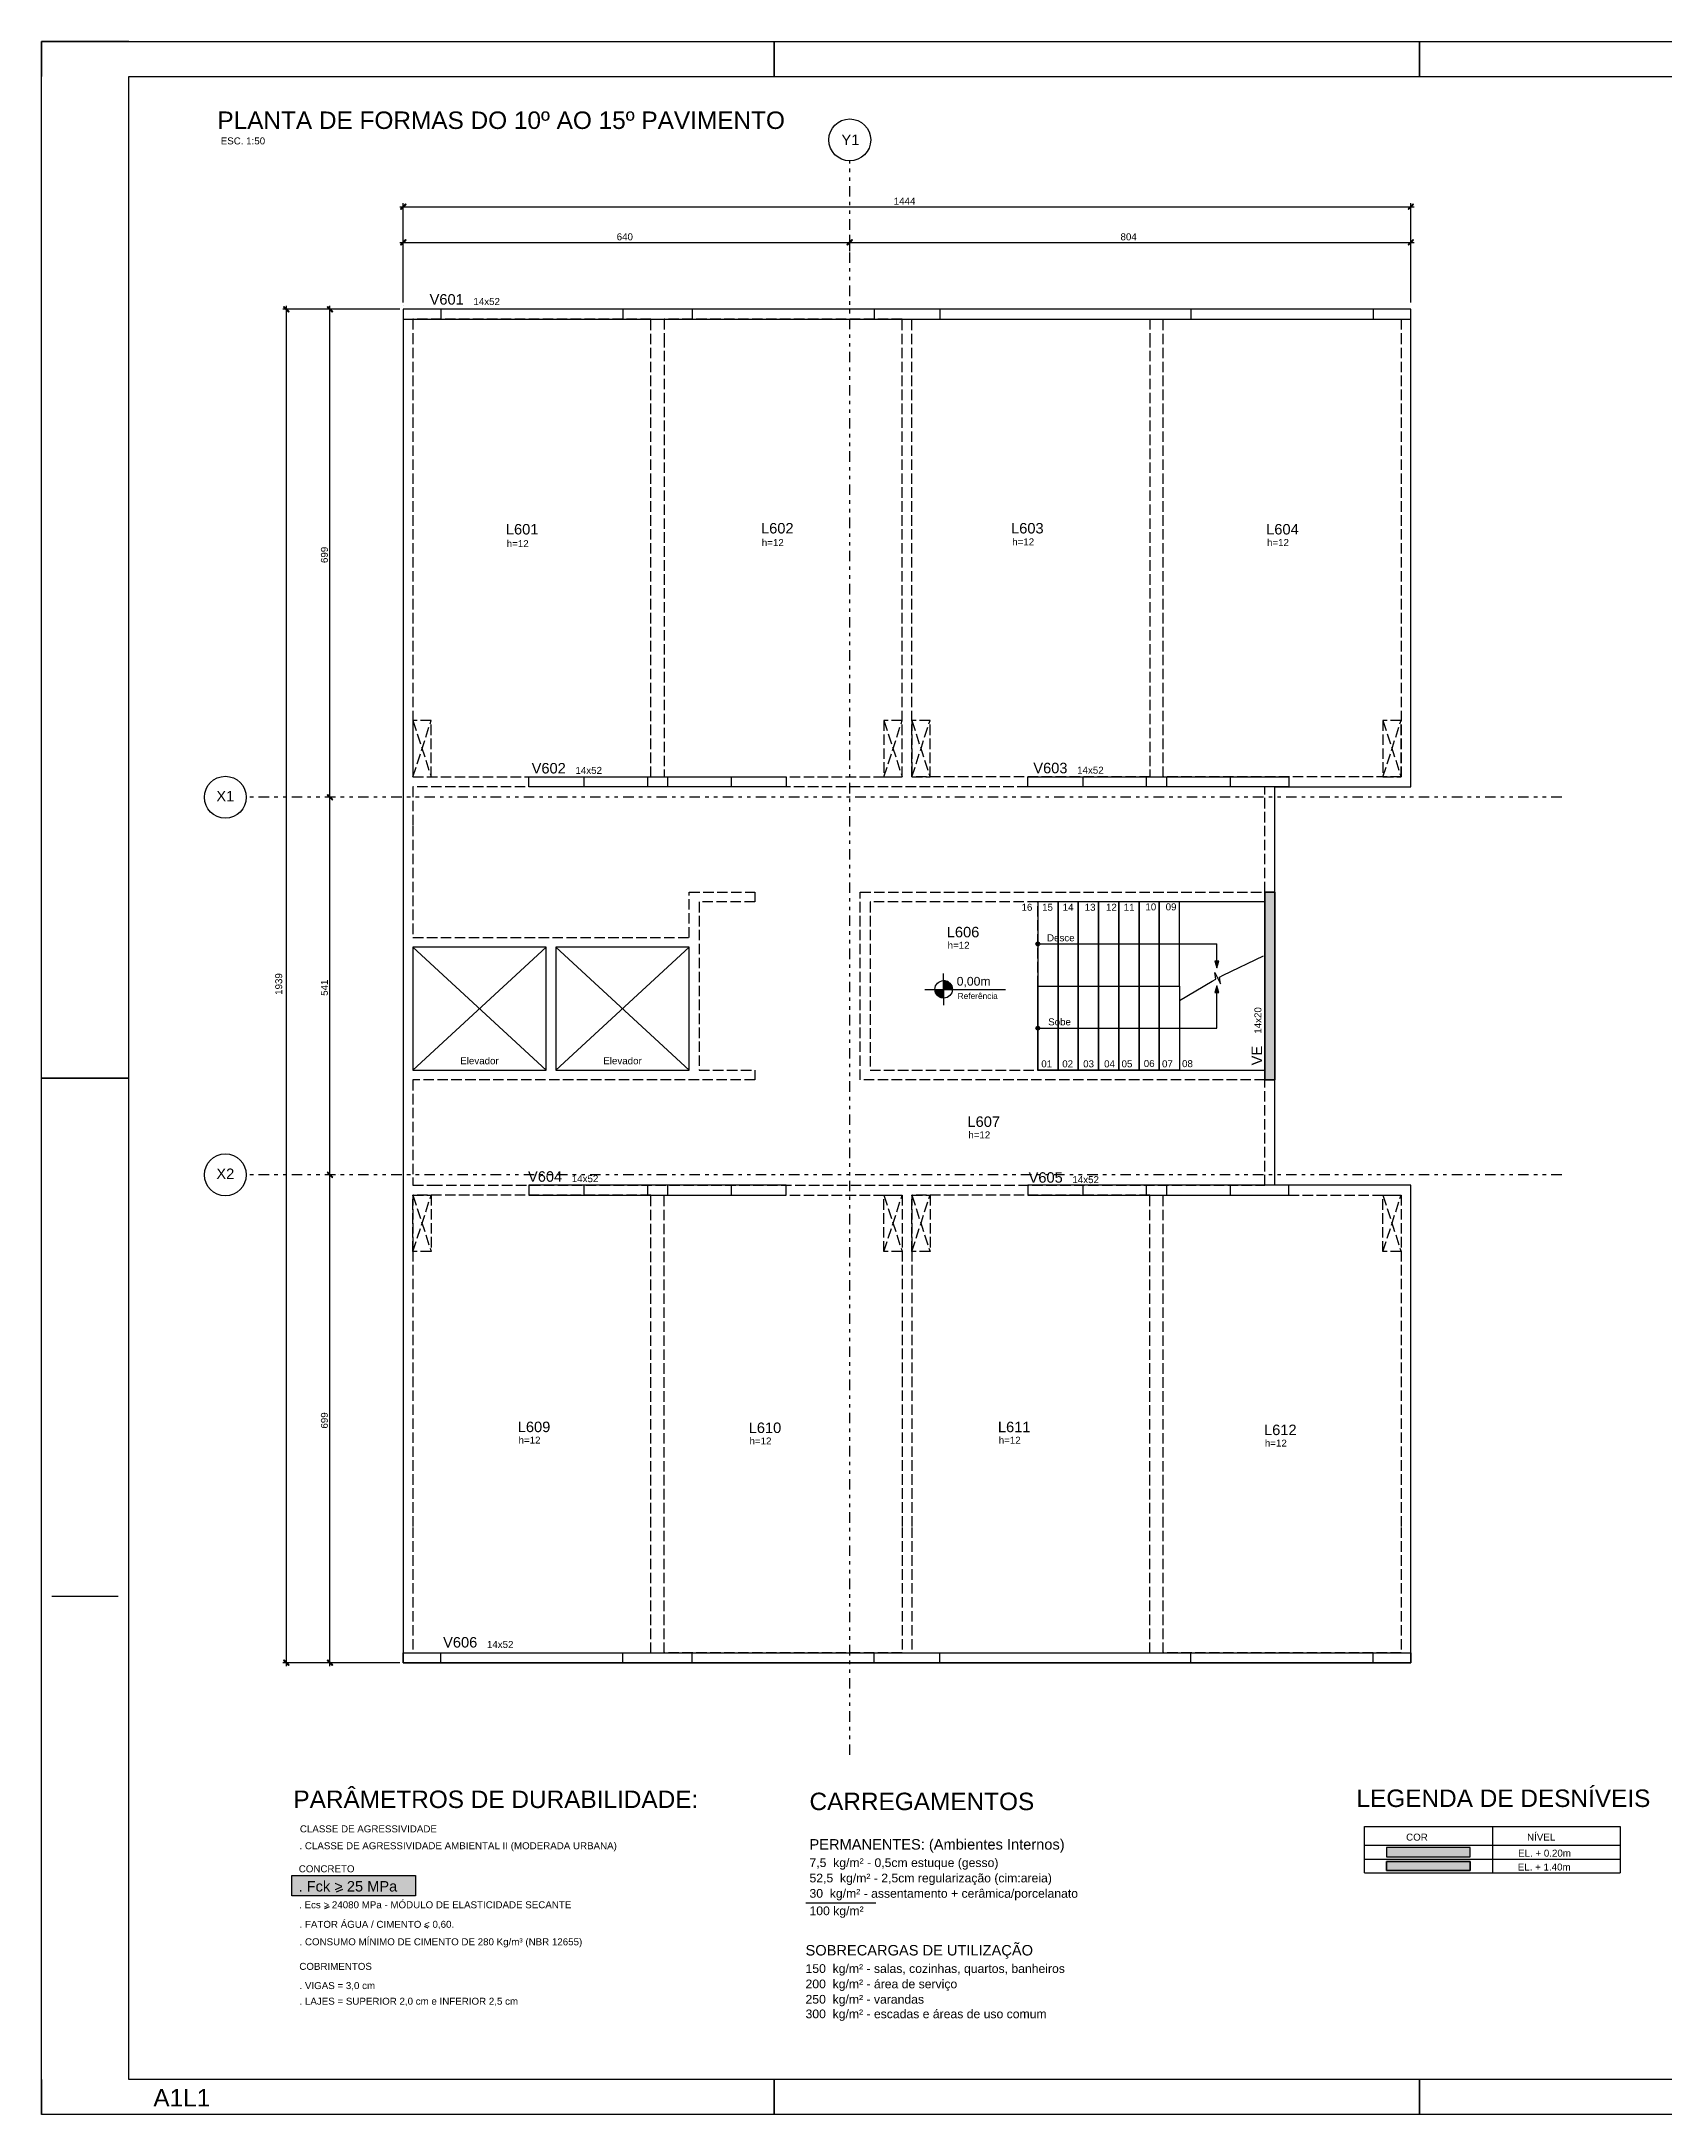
# Model space of a CAD drawing. Extents: x 0 to 95, y 0 to 59.4.
# Drawn here: x 0 to 46.5, y 0 to 59.4 of the extents above; entities that cross this region are included whole.
import ezdxf

# ---------------------------------------------------------------- set-up
doc = ezdxf.new("R2010")
doc.units = 0
doc.header["$MEASUREMENT"] = 0
doc.linetypes.add('ESTILO_TQS_0004', pattern=[1.09, 0.3, -0.15, 0.02, -0.15, 0.02, -0.15, 0.3])
doc.linetypes.add('ESTILO_TQS_0005', pattern=[0.4, 0.3, -0.1])
for name, color, linetype in [('1', 1, 'CONTINUOUS'), ('16', 10, 'CONTINUOUS'), ('2', 2, 'CONTINUOUS'), ('3', 3, 'CONTINUOUS'), ('4', 4, 'CONTINUOUS'), ('41', 41, 'CONTINUOUS'), ('5', 5, 'CONTINUOUS'), ('7', 7, 'CONTINUOUS'), ('9', 254, 'CONTINUOUS')]:
    doc.layers.add(name, color=color, linetype=linetype)
doc.styles.add('TQS_ARIAL', font='arial.ttf')

msp = doc.modelspace()

# ---------------------------------------------------------------- linework, layer by layer
at = {"layer": '1', "linetype": 'Continuous'}
for p, q in [((10.2676, 54.66349), (39.3476, 54.66349)), ((10.3676, 51.925202), (10.3676, 54.76349)), ((39.2476, 53.362097), (39.2476, 54.76349)), ((10.2676, 53.643232), (23.2676, 53.643232)), ((10.3676, 53.326893), (10.3676, 53.743232)), ((23.0676, 53.643232), (39.3476, 53.643232)), ((23.1676, 53.393116), (23.1676, 53.743232)), ((23.1676, 53.393116), (23.1676, 53.743232)), ((39.2476, 51.925202), (39.2476, 53.743232)), ((9.056517, 51.725202), (6.920947, 51.725202)), ((7.020947, 12.845198), (7.020947, 51.825202)), ((10.2676, 51.725202), (8.169849, 51.725202)), ((8.269849, 37.6452), (8.269849, 51.825202)), ((8.200948, 37.7452), (8.169849, 37.7452)), ((8.200948, 37.7452), (8.169849, 37.7452)), ((8.269849, 26.8252), (8.269849, 37.8452)), ((10.6476, 33.445198), (14.4676, 29.925198)), ((10.6476, 29.925198), (14.4676, 33.445198)), ((14.7476, 33.445198), (18.5676, 29.925198)), ((14.7476, 29.925198), (18.5676, 33.445198)), ((28.557742, 33.540198), (33.687742, 33.540198)), ((33.687742, 33.051967), (33.687742, 33.540198)), ((25.858285, 32.489225), (25.858285, 32.697417)), ((33.870732, 32.644157), (35.0276, 33.205198)), ((25.31835, 32.239225), (27.630957, 32.239225)), ((25.608285, 32.239225), (26.108285, 32.239225)), ((25.858284, 32.223369), (25.608896, 32.223369)), ((25.858284, 32.207512), (25.610303, 32.207512)), ((25.858284, 32.191655), (25.612851, 32.191655)), ((25.858284, 32.175798), (25.616463, 32.175798)), ((25.858284, 32.159942), (25.621189, 32.159942)), ((25.858284, 32.144084), (25.627095, 32.144084)), ((25.858284, 32.128228), (25.634276, 32.128228)), ((25.858284, 32.112371), (25.642859, 32.112371)), ((25.858284, 32.096514), (25.653019, 32.096514)), ((25.858284, 32.080657), (25.665007, 32.080657)), ((25.858285, 32.489225), (25.858285, 31.989225)), ((25.858285, 31.989225), (25.858285, 32.489225)), ((25.858285, 32.477078), (25.935267, 32.477078)), ((25.858285, 32.461221), (25.973254, 32.461221)), ((25.858285, 32.445364), (25.99973, 32.445364)), ((25.858285, 32.429507), (26.020435, 32.429507)), ((25.858285, 32.413651), (26.037382, 32.413651)), ((25.858285, 32.397794), (26.051562, 32.397794)), ((25.858285, 32.381937), (26.063549, 32.381937)), ((25.858285, 32.36608), (26.073709, 32.36608)), ((25.858285, 32.350223), (26.082292, 32.350223)), ((25.858285, 32.334366), (26.089473, 32.334366)), ((25.858285, 32.318509), (26.095379, 32.318509)), ((25.858285, 32.302653), (26.100105, 32.302653)), ((25.858285, 32.286796), (26.103716, 32.286796)), ((25.858285, 32.270939), (26.106265, 32.270939)), ((25.858285, 32.255082), (26.107751, 32.255082)), ((32.617742, 31.925189), (33.550064, 32.47865)), ((33.687742, 31.130198), (33.687742, 32.146771)), ((25.858284, 32.064801), (25.679186, 32.064801)), ((25.858284, 32.048943), (25.696133, 32.048943)), ((25.858284, 32.033087), (25.716838, 32.033087)), ((25.858284, 32.01723), (25.743314, 32.01723)), ((25.858284, 32.001373), (25.781302, 32.001373)), ((25.858285, 31.989225), (25.858285, 31.789225)), ((28.557742, 31.130198), (33.687742, 31.130198)), ((8.417961, 26.9252), (8.169849, 26.9252)), ((8.417961, 26.9252), (8.169849, 26.9252)), ((8.269849, 12.845198), (8.269849, 27.0252)), ((10.071957, 12.945198), (6.920947, 12.945198)), ((10.2676, 12.945198), (8.169849, 12.945198)), ((37.919767, 8.254551), (45.253027, 8.254551)), ((37.919767, 6.921234), (37.919767, 8.254551)), ((41.586397, 8.254551), (41.586397, 7.721218)), ((45.253027, 8.254551), (45.253027, 6.921234)), ((37.919767, 7.721234), (45.253027, 7.721234)), ((37.919767, 7.321229), (45.253027, 7.321229)), ((37.919767, 7.321229), (45.253027, 7.321229)), ((41.586397, 7.721218), (41.586397, 6.921234)), ((41.586397, 7.321229), (41.586397, 7.321229)), ((37.919767, 6.921234), (45.253027, 6.921234)), ((21.911223, 6.070497), (23.911223, 6.070497))]:
    msp.add_line(p, q, dxfattribs=at)
at = {"layer": '1', "linetype": 'ESTILO_TQS_0005'}
for p, q in [((11.4476, 51.725202), (11.4476, 51.445202)), ((16.6676, 51.725202), (16.6676, 51.445202)), ((18.6476, 51.725202), (18.6476, 51.445202)), ((23.8676, 51.725202), (23.86906, 51.445202)), ((25.7476, 51.725202), (25.7476, 51.445202)), ((32.9476, 51.725202), (32.9476, 51.445202)), ((38.1676, 51.725202), (38.1676, 51.445202)), ((10.6476, 38.325202), (11.1676, 39.945202)), ((10.6476, 39.945202), (11.1676, 38.325202)), ((24.1476, 38.325202), (24.6676, 39.945202)), ((24.1476, 39.945202), (24.6676, 38.325202)), ((24.9476, 38.325202), (25.4676, 39.945202)), ((24.9476, 39.945202), (25.4676, 38.325202)), ((38.4476, 38.325202), (38.9676, 39.945202)), ((38.4476, 39.945202), (38.9676, 38.325202)), ((15.5476, 38.325202), (15.5476, 38.045202)), ((17.3676, 38.325202), (17.3676, 38.045202)), ((17.9476, 38.325202), (17.9476, 38.045202)), ((19.7676, 38.325202), (19.7676, 38.045202)), ((29.8476, 38.325202), (29.8476, 38.045202)), ((31.6676, 38.325202), (31.6676, 38.045202)), ((32.2476, 38.325202), (32.2476, 38.045202)), ((34.0676, 38.325202), (34.0676, 38.045202)), ((10.6476, 26.345198), (11.1676, 24.725198)), ((10.6476, 24.725198), (11.1676, 26.345198)), ((15.5476, 26.625198), (15.5476, 26.345198)), ((17.3676, 26.625198), (17.3676, 26.345198)), ((17.9476, 26.625198), (17.9476, 26.345198)), ((19.771502, 26.625198), (19.771502, 26.345198)), ((24.1476, 26.345198), (24.6676, 24.725198)), ((24.1476, 24.725198), (24.6676, 26.345198)), ((24.9476, 26.345198), (25.4676, 24.725198)), ((24.9476, 24.725198), (25.4676, 26.345198)), ((29.8476, 26.625198), (29.8476, 26.345198)), ((31.6676, 26.625198), (31.6676, 26.345198)), ((32.2476, 26.625198), (32.2476, 26.345198)), ((34.0676, 26.625198), (34.0676, 26.345198)), ((38.4476, 26.345198), (38.9676, 24.725198)), ((38.4476, 24.725198), (38.9676, 26.345198)), ((11.4476, 12.945198), (11.4476, 13.225198)), ((16.6676, 12.945198), (16.6676, 13.225198)), ((18.6476, 12.945198), (18.6476, 13.225198)), ((23.8676, 12.945198), (23.86906, 13.225198)), ((25.7476, 12.945198), (25.7476, 13.225198)), ((32.9476, 12.945198), (32.9476, 13.225198)), ((38.1676, 12.945198), (38.1676, 13.225198))]:
    msp.add_line(p, q, dxfattribs=at)
at = {"layer": '1', "linetype": 'Continuous'}
for points in [[(0.000016, 59.400071), (0.000016, 58.400071), (0.000016, 59.400071), (21.000016, 59.400071), (21.000016, 58.400071), (21.000016, 59.400071), (21.000016, 58.400071), (21.000016, 59.400071), (39.500016, 59.400071), (39.500016, 58.400071), (39.500016, 59.400071), (58.000016, 59.400071)], [(58.000016, 0.000071), (39.500016, 0.000071), (39.500016, 1.000071), (39.500016, 0.000071), (21.000016, 0.000071), (21.000016, 1.000071), (21.000016, 0.000071), (21.000016, 1.000071), (21.000016, 0.000071), (0.000016, 0.000071), (0.000016, 1.000071), (0.000016, 0.000071), (0.000016, 29.700071), (2.500016, 29.700071), (0.000016, 29.700071), (0.000016, 59.400071), (2.500016, 59.400071), (0.000016, 59.400071)], [(10.305717, 54.583929), (10.448623, 54.726835), (10.430945, 54.744512), (10.288039, 54.601607), (10.305717, 54.583929)], [(39.185717, 54.583929), (39.328623, 54.726835), (39.310945, 54.744512), (39.168039, 54.601607), (39.185717, 54.583929)], [(10.305717, 53.563672), (10.448623, 53.706577), (10.430945, 53.724255), (10.288039, 53.58135), (10.305717, 53.563672)], [(23.105717, 53.563672), (23.248623, 53.706577), (23.230945, 53.724255), (23.088039, 53.58135), (23.105717, 53.563672)], [(23.105717, 53.563672), (23.248623, 53.706577), (23.230945, 53.724255), (23.088039, 53.58135), (23.105717, 53.563672)], [(39.185717, 53.563672), (39.328623, 53.706577), (39.310945, 53.724255), (39.168039, 53.58135), (39.185717, 53.563672)], [(7.100507, 51.663319), (6.957602, 51.806224), (6.939924, 51.788547), (7.08283, 51.645641), (7.100507, 51.663319)], [(8.34941, 51.663319), (8.206504, 51.806224), (8.188827, 51.788547), (8.331732, 51.645641), (8.34941, 51.663319)], [(8.34941, 37.683317), (8.206504, 37.826223), (8.188827, 37.808545), (8.331732, 37.665639), (8.34941, 37.683317)], [(8.34941, 37.683317), (8.206504, 37.826223), (8.188827, 37.808545), (8.331732, 37.665639), (8.34941, 37.683317)], [(28.557742, 32.335198), (29.137742, 32.335198), (29.137742, 34.745198), (28.557742, 34.745198), (28.557742, 32.335198)], [(29.137742, 32.335198), (29.717742, 32.335198), (29.717742, 34.745198), (29.137742, 34.745198), (29.137742, 32.335198)], [(29.717742, 32.335198), (30.297742, 32.335198), (30.297742, 34.745198), (29.717742, 34.745198), (29.717742, 32.335198)], [(30.297742, 32.335198), (30.877742, 32.335198), (30.877742, 34.745198), (30.297742, 34.745198), (30.297742, 32.335198)], [(30.877742, 32.335198), (31.457742, 32.335198), (31.457742, 34.745198), (30.877742, 34.745198), (30.877742, 32.335198)], [(31.457742, 32.335198), (32.037742, 32.335198), (32.037742, 34.745198), (31.457742, 34.745198), (31.457742, 32.335198)], [(32.037742, 32.335198), (32.617742, 32.335198), (32.617742, 34.745198), (32.037742, 34.745198), (32.037742, 32.335198)], [(33.550071, 32.478637), (33.656961, 32.533805), (33.627654, 32.721723), (33.793158, 32.401053), (33.763851, 32.588972), (33.870741, 32.64414)], [(25.858285, 32.489225), (25.858285, 32.239225), (26.108285, 32.239225), (26.107751, 32.255082), (26.106265, 32.270939), (26.103716, 32.286796), (26.100105, 32.302653), (26.095379, 32.318509), (26.089473, 32.334366), (26.082292, 32.350223), (26.073709, 32.36608), (26.063414, 32.381937), (26.051383, 32.397794), (26.037246, 32.413651), (26.020274, 32.429507), (25.999561, 32.445364), (25.972994, 32.461221), (25.93492, 32.477078), (25.90655, 32.484521), (25.888546, 32.487387), (25.87042, 32.48893), (25.858285, 32.489225)], [(28.557742, 32.335198), (29.137742, 32.335198), (29.137742, 29.925198), (28.557742, 29.925198), (28.557742, 32.335198)], [(29.137742, 32.335198), (29.717742, 32.335198), (29.717742, 29.925198), (29.137742, 29.925198), (29.137742, 32.335198)], [(29.717742, 32.335198), (30.297742, 32.335198), (30.297742, 29.925198), (29.717742, 29.925198), (29.717742, 32.335198)], [(30.297742, 32.335198), (30.877742, 32.335198), (30.877742, 29.925198), (30.297742, 29.925198), (30.297742, 32.335198)], [(30.877742, 32.335198), (31.457742, 32.335198), (31.457742, 29.925198), (30.877742, 29.925198), (30.877742, 32.335198)], [(31.457742, 32.335198), (32.037742, 32.335198), (32.037742, 29.925198), (31.457742, 29.925198), (31.457742, 32.335198)], [(32.037742, 32.335198), (32.617742, 32.335198), (32.617742, 29.925198), (32.037742, 29.925198), (32.037742, 32.335198)], [(8.34941, 26.863317), (8.206504, 27.006223), (8.188827, 26.988545), (8.331732, 26.845639), (8.34941, 26.863317)], [(8.34941, 26.863317), (8.206504, 27.006223), (8.188827, 26.988545), (8.331732, 26.845639), (8.34941, 26.863317)], [(7.100507, 12.883316), (6.957602, 13.026221), (6.939924, 13.008543), (7.08283, 12.865638), (7.100507, 12.883316)], [(8.34941, 12.883316), (8.206504, 13.026221), (8.188827, 13.008543), (8.331732, 12.865638), (8.34941, 12.883316)], [(38.553094, 7.387901), (40.95307, 7.387901), (40.95307, 7.654564), (38.553094, 7.654564), (38.553094, 7.387901)], [(38.553094, 6.987912), (40.95307, 6.987912), (40.95307, 7.254574), (38.553094, 7.254574), (38.553094, 6.987912)]]:
    msp.add_lwpolyline(points, dxfattribs=at)
at = {"layer": '1', "linetype": 'ESTILO_TQS_0005'}
for points in [[(10.6476, 51.025202), (10.6476, 38.325202), (17.4676, 38.325202), (17.4676, 51.445202), (10.6476, 51.445202), (10.6476, 51.025202)], [(17.8476, 50.935202), (17.8476, 38.325202), (24.6676, 38.325202), (24.6676, 51.445202), (17.8476, 51.445202), (17.8476, 50.935202)], [(31.7676, 50.935202), (31.7676, 38.325202), (24.9476, 38.325202), (24.9476, 51.445202), (31.7676, 51.445202), (31.7676, 50.935202)], [(38.9676, 51.025202), (38.9676, 38.325202), (32.1476, 38.325202), (32.1476, 51.445202), (38.9676, 51.445202), (38.9676, 51.025202)], [(10.6476, 38.325202), (11.1676, 38.325202), (11.1676, 39.945202), (10.6476, 39.945202), (10.6476, 38.325202)], [(24.1476, 38.325202), (24.6676, 38.325202), (24.6676, 39.945202), (24.1476, 39.945202), (24.1476, 38.325202)], [(24.9476, 38.325202), (25.4676, 38.325202), (25.4676, 39.945202), (24.9476, 39.945202), (24.9476, 38.325202)], [(38.4476, 38.325202), (38.9676, 38.325202), (38.9676, 39.945202), (38.4476, 39.945202), (38.4476, 38.325202)], [(10.6476, 36.925202), (10.6476, 33.725198), (18.5676, 33.725198), (18.5676, 35.025198), (20.4476, 35.025198), (20.4476, 34.745198), (18.8476, 34.745198), (18.8476, 29.925198), (20.4476, 29.925198), (20.4476, 29.645198), (10.6476, 29.645198), (10.6476, 26.625198), (11.199134, 26.625198), (35.0676, 26.625198), (35.0676, 29.645198), (23.4676, 29.645198), (23.4676, 35.025198), (35.0676, 35.025198), (35.0676, 38.045202), (10.6476, 38.045202), (10.6476, 36.925202)], [(23.7476, 33.525198), (23.7476, 29.925198), (28.557742, 29.925198), (28.557742, 34.745198), (23.7476, 34.745198), (23.7476, 33.525198)], [(10.6476, 16.825198), (10.6476, 13.225198), (17.4676, 13.225198), (17.4676, 26.345198), (10.6476, 26.345198), (10.6476, 16.825198)], [(10.6476, 26.345198), (11.1676, 26.345198), (11.1676, 24.725198), (10.6476, 24.725198), (10.6476, 26.345198)], [(24.6676, 16.825198), (24.6676, 13.225198), (17.8476, 13.225198), (17.8476, 26.345198), (24.6676, 26.345198), (24.6676, 16.825198)], [(24.1476, 26.345198), (24.6676, 26.345198), (24.6676, 24.725198), (24.1476, 24.725198), (24.1476, 26.345198)], [(24.9476, 16.825198), (24.9476, 13.225198), (31.7676, 13.225198), (31.7676, 26.345198), (24.9476, 26.345198), (24.9476, 16.825198)], [(24.9476, 26.345198), (25.4676, 26.345198), (25.4676, 24.725198), (24.9476, 24.725198), (24.9476, 26.345198)], [(38.9676, 16.825198), (38.9676, 13.225198), (32.1476, 13.225198), (32.1476, 26.345198), (38.9676, 26.345198), (38.9676, 16.825198)], [(38.4476, 26.345198), (38.9676, 26.345198), (38.9676, 24.725198), (38.4476, 24.725198), (38.4476, 26.345198)]]:
    msp.add_lwpolyline(points, dxfattribs=at)
at = {"layer": '1', "linetype": 'Continuous'}
for centre, radius in [((23.1676, 56.580159), 0.6), ((5.270555, 37.7452), 0.6), ((25.858285, 32.239225), 0.25), ((5.270555, 26.9252), 0.6)]:
    msp.add_circle(centre, radius, dxfattribs=at)
for points in [[(10.305717, 54.583929), (10.430945, 54.744512), (10.288039, 54.601607)], [(10.305717, 54.583929), (10.448623, 54.726835), (10.430945, 54.744512)], [(39.185717, 54.583929), (39.310945, 54.744512), (39.168039, 54.601607)], [(39.185717, 54.583929), (39.328623, 54.726835), (39.310945, 54.744512)], [(10.305717, 54.583929), (10.288039, 54.601607), (10.305717, 54.583929)], [(39.185717, 54.583929), (39.168039, 54.601607), (39.185717, 54.583929)], [(10.305717, 53.563672), (10.430945, 53.724255), (10.288039, 53.58135)], [(10.305717, 53.563672), (10.288039, 53.58135), (10.305717, 53.563672)], [(10.305717, 53.563672), (10.448623, 53.706577), (10.430945, 53.724255)], [(23.105717, 53.563672), (23.230945, 53.724255), (23.088039, 53.58135)], [(23.105717, 53.563672), (23.230945, 53.724255), (23.088039, 53.58135)], [(23.105717, 53.563672), (23.088039, 53.58135), (23.105717, 53.563672)], [(23.105717, 53.563672), (23.088039, 53.58135), (23.105717, 53.563672)], [(23.105717, 53.563672), (23.248623, 53.706577), (23.230945, 53.724255)], [(23.105717, 53.563672), (23.248623, 53.706577), (23.230945, 53.724255)], [(39.185717, 53.563672), (39.310945, 53.724255), (39.168039, 53.58135)], [(39.185717, 53.563672), (39.168039, 53.58135), (39.185717, 53.563672)], [(39.185717, 53.563672), (39.328623, 53.706577), (39.310945, 53.724255)], [(7.100507, 51.663319), (6.957602, 51.806224), (6.939924, 51.788547)], [(7.100507, 51.663319), (6.939924, 51.788547), (7.08283, 51.645641)], [(8.34941, 51.663319), (8.206504, 51.806224), (8.188827, 51.788547)], [(8.34941, 51.663319), (8.188827, 51.788547), (8.331732, 51.645641)], [(7.100507, 51.663319), (7.08283, 51.645641), (7.100507, 51.663319)], [(8.34941, 51.663319), (8.331732, 51.645641), (8.34941, 51.663319)], [(8.34941, 37.683317), (8.206504, 37.826223), (8.188827, 37.808545)], [(8.34941, 37.683317), (8.206504, 37.826223), (8.188827, 37.808545)], [(8.34941, 37.683317), (8.188827, 37.808545), (8.331732, 37.665639)], [(8.34941, 37.683317), (8.188827, 37.808545), (8.331732, 37.665639)], [(8.34941, 37.683317), (8.331732, 37.665639), (8.34941, 37.683317)], [(8.34941, 37.683317), (8.331732, 37.665639), (8.34941, 37.683317)], [(8.34941, 26.863317), (8.206504, 27.006223), (8.188827, 26.988545)], [(8.34941, 26.863317), (8.206504, 27.006223), (8.188827, 26.988545)], [(8.34941, 26.863317), (8.188827, 26.988545), (8.331732, 26.845639)], [(8.34941, 26.863317), (8.188827, 26.988545), (8.331732, 26.845639)], [(8.34941, 26.863317), (8.331732, 26.845639), (8.34941, 26.863317)], [(8.34941, 26.863317), (8.331732, 26.845639), (8.34941, 26.863317)], [(7.100507, 12.883316), (6.957602, 13.026221), (6.939924, 13.008543)], [(7.100507, 12.883316), (6.939924, 13.008543), (7.08283, 12.865638)], [(7.100507, 12.883316), (7.08283, 12.865638), (7.100507, 12.883316)], [(8.34941, 12.883316), (8.206504, 13.026221), (8.188827, 13.008543)], [(8.34941, 12.883316), (8.188827, 13.008543), (8.331732, 12.865638)], [(8.34941, 12.883316), (8.331732, 12.865638), (8.34941, 12.883316)]]:
    msp.add_solid(points, dxfattribs=at)
at = {"layer": '16', "linetype": 'Continuous'}
for points in [[(35.0676, 35.025198), (35.3476, 35.025198), (35.3476, 29.645198), (35.0676, 29.645198), (35.0676, 35.025198)], [(38.553094, 7.254574), (40.95307, 7.254574), (40.95307, 6.987912), (38.553094, 6.987912), (38.553094, 7.254574)]]:
    msp.add_lwpolyline(points, dxfattribs=at)
for points in [[(35.0676, 35.025198), (35.3476, 35.025198), (35.3476, 29.645198)], [(35.0676, 35.025198), (35.3476, 29.645198), (35.0676, 29.645198)], [(35.0676, 35.025198), (35.0676, 29.645198), (35.0676, 35.025198)], [(38.553094, 7.254574), (40.95307, 7.254574), (40.95307, 6.987912)], [(38.553094, 7.254574), (40.95307, 6.987912), (38.553094, 6.987912)], [(38.553094, 7.254574), (38.553094, 6.987912), (38.553094, 7.254574)]]:
    msp.add_solid(points, dxfattribs=at)
at = {"layer": '2', "linetype": 'ESTILO_TQS_0004'}
for p, q in [((23.1676, 10.306425), (23.1676, 55.980159)), ((43.574805, 37.7452), (5.870555, 37.7452)), ((43.574805, 26.9252), (5.870555, 26.9252))]:
    msp.add_line(p, q, dxfattribs=at)
at = {"layer": '2', "linetype": 'Continuous'}
for p, q in [((39.2476, 53.262097), (39.2476, 53.262097)), ((9.156517, 51.725202), (9.156517, 51.725202)), ((10.3676, 51.825202), (10.3676, 51.825202)), ((10.3676, 51.725202), (10.3676, 51.725202)), ((8.300948, 37.7452), (8.300948, 37.7452)), ((8.300948, 37.7452), (8.300948, 37.7452)), ((8.517961, 26.9252), (8.517961, 26.9252)), ((8.517961, 26.9252), (8.517961, 26.9252)), ((10.171957, 12.945198), (10.171957, 12.945198)), ((10.3676, 12.945198), (10.3676, 12.945198)), ((8.123033, 5.900129), (8.254449, 5.960509)), ((8.455752, 6.381239), (8.640938, 6.46237)), ((10.967944, 5.396047), (11.078049, 5.346322))]:
    msp.add_line(p, q, dxfattribs=at)
for points in [[(33.631742, 33.051967), (33.687742, 32.855967), (33.743742, 33.051967), (33.631742, 33.051967)], [(33.743742, 32.146771), (33.687742, 32.342771), (33.631742, 32.146771), (33.743742, 32.146771)]]:
    msp.add_lwpolyline(points, dxfattribs=at)
for centre in [(28.557742, 33.540198), (28.557742, 31.130198)]:
    msp.add_circle(centre, 0.053637, dxfattribs=at)
for points in [[(28.61138, 33.540198), (28.530923, 33.58665), (28.507339, 33.558544)], [(28.61138, 33.540198), (28.507339, 33.558544), (28.507339, 33.521853)], [(28.61138, 33.540198), (28.507339, 33.521853), (28.530923, 33.493747)], [(28.61138, 33.540198), (28.567056, 33.593021), (28.530923, 33.58665)], [(28.61138, 33.540198), (28.530923, 33.493747), (28.567056, 33.487376)], [(28.61138, 33.540198), (28.598831, 33.574676), (28.567056, 33.593021)], [(28.61138, 33.540198), (28.567056, 33.487376), (28.598831, 33.505721)], [(28.61138, 33.540198), (28.598831, 33.505721), (28.61138, 33.540198)], [(33.631742, 33.051967), (33.687742, 32.855967), (33.743742, 33.051967)], [(33.631742, 33.051967), (33.743742, 33.051967), (33.631742, 33.051967)], [(33.743742, 32.146771), (33.687742, 32.342771), (33.631742, 32.146771)], [(33.743742, 32.146771), (33.631742, 32.146771), (33.743742, 32.146771)], [(28.61138, 31.130198), (28.530923, 31.17665), (28.507339, 31.148544)], [(28.61138, 31.130198), (28.507339, 31.148544), (28.507339, 31.111853)], [(28.61138, 31.130198), (28.507339, 31.111853), (28.530923, 31.083747)], [(28.61138, 31.130198), (28.567056, 31.183021), (28.530923, 31.17665)], [(28.61138, 31.130198), (28.530923, 31.083747), (28.567056, 31.077376)], [(28.61138, 31.130198), (28.598831, 31.164676), (28.567056, 31.183021)], [(28.61138, 31.130198), (28.567056, 31.077376), (28.598831, 31.095721)], [(28.61138, 31.130198), (28.598831, 31.095721), (28.61138, 31.130198)]]:
    msp.add_solid(points, dxfattribs=at)
at = {"layer": '3', "linetype": 'Continuous'}
for points in [[(10.3676, 12.945198), (39.2476, 12.945198), (39.2476, 26.625198), (35.3476, 26.625198), (35.3476, 38.045202), (39.2476, 38.045202), (39.2476, 51.725202), (10.3676, 51.725202), (10.3676, 12.945198)], [(28.557742, 34.745198), (28.557742, 29.925198), (35.0676, 29.925198), (35.0676, 34.745198), (28.557742, 34.745198)], [(10.6476, 32.625198), (10.6476, 29.925198), (14.4676, 29.925198), (14.4676, 33.445198), (10.6476, 33.445198), (10.6476, 32.625198)], [(14.7476, 32.625198), (14.7476, 29.925198), (18.5676, 29.925198), (18.5676, 33.445198), (14.7476, 33.445198), (14.7476, 32.625198)]]:
    msp.add_lwpolyline(points, dxfattribs=at)
at = {"layer": '4', "linetype": 'Continuous'}
for points in [[(39.2476, 51.725202), (10.3676, 51.725202), (10.3676, 51.445202), (39.2476, 51.445202), (39.2476, 51.725202)], [(13.9676, 38.325202), (21.3476, 38.325202), (21.3476, 38.045202), (13.9676, 38.045202), (13.9676, 38.325202)], [(28.2676, 38.325202), (35.7476, 38.325202), (35.7476, 38.045202), (28.2676, 38.045202), (28.2676, 38.325202)], [(35.0676, 35.025198), (35.0676, 29.645198), (35.3476, 29.645198), (35.3476, 35.025198), (35.0676, 35.025198)], [(13.9676, 26.345198), (21.3476, 26.345198), (21.3476, 26.625198), (13.9676, 26.625198), (13.9676, 26.345198)], [(28.2676, 26.345198), (35.7476, 26.345198), (35.7476, 26.625198), (28.2676, 26.625198), (28.2676, 26.345198)], [(39.2476, 12.945198), (10.3676, 12.945198), (10.3676, 13.225198), (39.2476, 13.225198), (39.2476, 12.945198)], [(7.172838, 6.852375), (10.717641, 6.852375), (10.717641, 6.268138), (7.172838, 6.268138), (7.172838, 6.852375)]]:
    msp.add_lwpolyline(points, dxfattribs=at)
at = {"layer": '41', "linetype": 'Continuous'}
msp.add_lwpolyline([(38.553094, 7.654564), (38.553094, 7.387901), (40.95307, 7.387901), (40.95307, 7.654564), (38.553094, 7.654564)], dxfattribs=at)
for points in [[(38.553094, 7.654564), (38.553094, 7.387901), (40.95307, 7.387901)], [(38.553094, 7.654564), (40.95307, 7.387901), (40.95307, 7.654564)], [(38.553094, 7.654564), (40.95307, 7.654564), (38.553094, 7.654564)]]:
    msp.add_solid(points, dxfattribs=at)
at = {"layer": '7', "linetype": 'Continuous'}
msp.add_line((0.300016, 14.850071), (2.200016, 14.850071), dxfattribs=at)
msp.add_lwpolyline([(2.500016, 58.400071), (94.000016, 58.400071), (94.000016, 1.000071), (2.500016, 1.000071), (2.500016, 58.400071)], dxfattribs=at)
at = {"layer": '9', "linetype": 'Continuous'}
msp.add_lwpolyline([(7.172838, 6.852375), (10.717641, 6.852375), (10.717641, 6.268138), (7.172838, 6.268138), (7.172838, 6.852375)], dxfattribs=at)
for points in [[(7.172838, 6.852375), (10.717641, 6.852375), (10.717641, 6.268138)], [(7.172838, 6.852375), (10.717641, 6.268138), (7.172838, 6.268138)], [(7.172838, 6.852375), (7.172838, 6.268138), (7.172838, 6.852375)]]:
    msp.add_solid(points, dxfattribs=at)

# ---------------------------------------------------------------- texts
at = {"layer": '1', "linetype": 'Continuous', "style": 'TQS_ARIAL'}
for s, height, p in [('Referência', 0.17, (26.261103, 31.964986)), ('A1L1', 0.5, (3.207524, 0.231042))]:
    msp.add_text(s, height=height, dxfattribs=at).set_placement(p)
at = {"layer": '2', "linetype": 'Continuous', "style": 'TQS_ARIAL'}
for s, height, p in [('ESC. 1:50', 0.2, (5.138358, 56.450186)), ('1444', 0.2, (24.4276, 54.72349)), ('640', 0.2, (16.4876, 53.703232)), ('804', 0.2, (30.9276, 53.703232)), ('14x52', 0.2, (12.380584, 51.84818)), ('h=12', 0.2, (20.647074, 44.940086)), ('h=12', 0.2, (27.823605, 44.962554)), ('h=12', 0.2, (35.126013, 44.94385)), ('h=12', 0.2, (13.334929, 44.910895)), ('14x52', 0.2, (15.305076, 38.41384)), ('14x52', 0.2, (29.683947, 38.420108)), ('16', 0.2, (28.090448, 34.492214)), ('15', 0.2, (28.680448, 34.492214)), ('14', 0.2, (29.270448, 34.492214)), ('13', 0.2, (29.900448, 34.492214)), ('12', 0.2, (30.510448, 34.492214)), ('11', 0.2, (31.020448, 34.492214)), ('10', 0.2, (31.641177, 34.502716)), ('09', 0.2, (32.221177, 34.502716)), ('h=12', 0.2, (25.971953, 33.401964)), ('Desce', 0.2, (28.821179, 33.617183)), ('0,00m', 0.25, (26.232932, 32.346642)), ('Sobe', 0.2, (28.853856, 31.208907)), ('Elevador', 0.2, (12.003372, 30.093621)), ('Elevador', 0.2, (16.103372, 30.093621)), ('01', 0.2, (28.657323, 30.006079)), ('02', 0.2, (29.257323, 30.006079)), ('03', 0.2, (29.857323, 30.006079)), ('04', 0.2, (30.457323, 30.006079)), ('05', 0.2, (30.957323, 30.006079)), ('06', 0.2, (31.594198, 30.013969)), ('07', 0.2, (32.117323, 30.006079)), ('08', 0.2, (32.69099, 30.010852)), ('h=12', 0.2, (26.565152, 27.969573)), ('14x52', 0.2, (15.200613, 26.715728)), ('14x52', 0.2, (29.548563, 26.68783)), ('h=12', 0.2, (13.675096, 19.224818)), ('h=12', 0.2, (20.294259, 19.198962)), ('h=12', 0.2, (27.437451, 19.221994)), ('h=12', 0.2, (35.064888, 19.139208)), ('14x52', 0.2, (12.767423, 13.368984)), ('. CLASSE DE AGRESSIVIDADE AMBIENTAL II (MODERADA URBANA)', 0.2, (7.395433, 7.601609)), ('7,5  kg/m² - 0,5cm estuque (gesso)', 0.25, (22.013442, 7.091873)), ('EL. + 1.40m', 0.2, (42.314248, 6.99153)), ('EL. + 0.20m', 0.2, (42.323407, 7.389859)), ('. Fck > 25 MPa', 0.3, (7.368163, 6.390187)), ('52,5  kg/m² - 2,5cm regularização (cim:areia)', 0.25, (22.013442, 6.651873)), ('. Ecs > 24080 MPa - MÓDULO DE ELASTICIDADE SECANTE', 0.2, (7.38529, 5.91032)), ('30  kg/m² - assentamento + cerâmica/porcelanato', 0.25, (22.013442, 6.211873)), ('100 kg/m²', 0.25, (22.013442, 5.711873)), ('. FATOR ÁGUA / CIMENTO < 0,60.', 0.2, (7.397224, 5.350073)), ('. CONSUMO MÍNIMO DE CIMENTO DE 280 Kg/m³ (NBR 12655)', 0.2, (7.397224, 4.850073)), ('150  kg/m² - salas, cozinhas, quartos, banheiros', 0.25, (21.899858, 4.057435)), ('. VIGAS = 3,0 cm', 0.2, (7.397224, 3.594545)), ('200  kg/m² - área de serviço', 0.25, (21.899858, 3.617435)), ('. LAJES = SUPERIOR 2,0 cm e INFERIOR 2,5 cm', 0.2, (7.397224, 3.146593)), ('300  kg/m² - escadas e áreas de uso comum', 0.25, (21.899858, 2.75895)), ('250  kg/m² - varandas', 0.25, (21.899858, 3.177435))]:
    msp.add_text(s, height=height, dxfattribs=at).set_placement(p)
for s, p in [('699', (8.209849, 44.455201)), ('1939', (6.900089, 32.082568)), ('541', (8.209849, 32.0552)), ('14x20', (34.965192, 30.969078)), ('699', (8.209849, 19.655199))]:
    msp.add_text(s, height=0.2, rotation=90, dxfattribs=at).set_placement(p)
at = {"layer": '4', "linetype": 'Continuous', "style": 'TQS_ARIAL'}
for s, height, p in [('Y1', 0.3, (22.929421, 56.429847)), ('V601', 0.3, (11.125719, 51.860075)), ('L601', 0.3, (13.312096, 45.273047)), ('L602', 0.3, (20.624241, 45.302237)), ('L603', 0.3, (27.790959, 45.302237)), ('L604', 0.3, (35.103104, 45.273047)), ('V602', 0.3, (14.050211, 38.425735)), ('V603', 0.3, (28.429082, 38.432003)), ('X1', 0.3, (5.013834, 37.626224)), ('L606', 0.3, (25.949043, 33.731162)), ('L607', 0.3, (26.542242, 28.29877)), ('X2', 0.3, (5.013834, 26.806224)), ('V604', 0.3, (13.945748, 26.727623)), ('V605', 0.3, (28.293699, 26.699725)), ('L609', 0.3, (13.652186, 19.554016)), ('L610', 0.3, (20.27135, 19.528159)), ('L611', 0.3, (27.414542, 19.551191)), ('L612', 0.3, (35.041979, 19.468405)), ('V606', 0.3, (11.512559, 13.38088)), ('CLASSE DE AGRESSIVIDADE', 0.2, (7.40686, 8.085507)), ('PERMANENTES: (Ambientes Internos)', 0.3, (22.013442, 7.591873)), ('COR', 0.2, (39.113705, 7.848326)), ('NÍVEL', 0.2, (42.579806, 7.849561)), ('CONCRETO', 0.2, (7.374635, 6.941596)), ('SOBRECARGAS DE UTILIZAÇÃO', 0.3, (21.899858, 4.557435)), ('COBRIMENTOS', 0.2, (7.390861, 4.145608))]:
    msp.add_text(s, height=height, dxfattribs=at).set_placement(p)
msp.add_text('VE', height=0.3, rotation=90, dxfattribs=at).set_placement((34.984489, 30.062525))
at = {"layer": '5', "linetype": 'Continuous', "style": 'TQS_ARIAL'}
for s, p in [('PLANTA DE FORMAS DO 10º AO 15º PAVIMENTO', (5.042339, 56.89328)), ('PARÂMETROS DE DURABILIDADE:', (7.221615, 8.782715)), ('CARREGAMENTOS', (22.013442, 8.722435)), ('LEGENDA DE DESNÍVEIS', (37.691313, 8.812458))]:
    msp.add_text(s, height=0.5, dxfattribs=at).set_placement(p)

doc.saveas('drawing.dxf')
